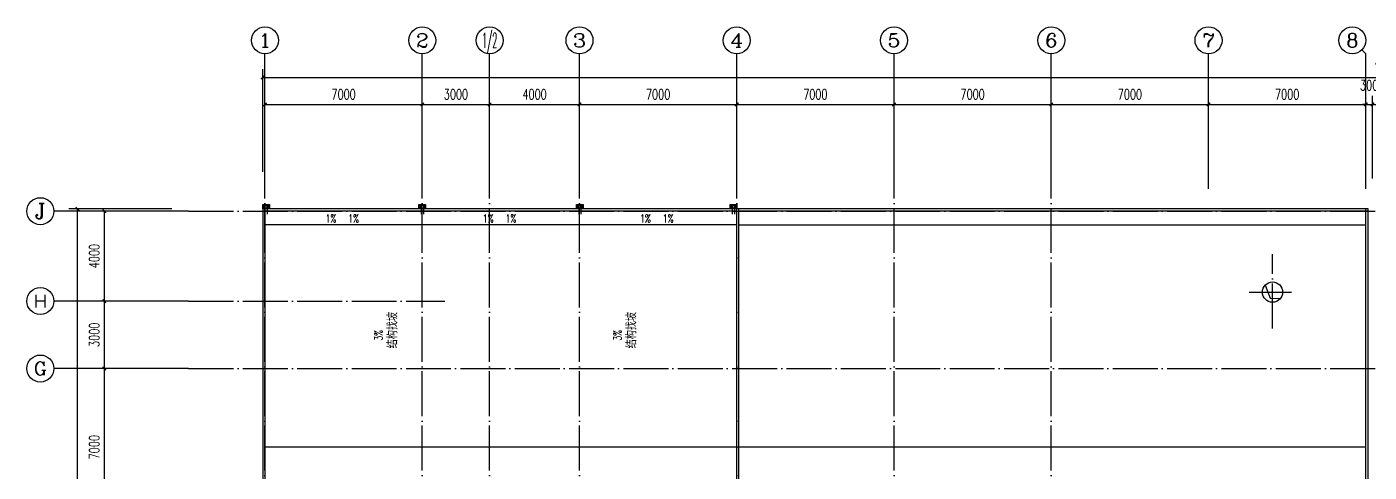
# Model space of a CAD drawing. Extents: x -4747 to 1060961, y -766984 to 396631.
# Drawn here: x 467945 to 527695, y -164117 to -144308 of the extents above; entities that cross this region are included whole.
import ezdxf
from ezdxf.enums import TextEntityAlignment as Align

# ---------------------------------------------------------------- set-up
doc = ezdxf.new("R2010")
doc.units = 0
doc.header["$LTSCALE"] = 1000
doc.header["$MEASUREMENT"] = 0
doc.linetypes.add('DOTE', pattern=[2.42, 2, -0.2, 0.02, -0.2])
doc.layers.get('0').update_dxf_attribs({"linetype": 'CONTINUOUS'})
doc.layers.get('DEFPOINTS').update_dxf_attribs({"linetype": 'CONTINUOUS'})
for name, color, linetype in [('AXIS', 3, 'CONTINUOUS'), ('AXIS_TEXT', 7, 'CONTINUOUS'), ('DIM_SYMB', 3, 'CONTINUOUS'), ('DOTE', 1, 'DOTE'), ('PUB_TEXT', 7, 'CONTINUOUS'), ('屋面', 4, 'CONTINUOUS'), ('雨水管', 2, 'CONTINUOUS')]:
    doc.layers.add(name, color=color, linetype=linetype)
doc.styles.add('_TCH_AXIS', font='COMPLEX', dxfattribs={"bigfont": 'GBCBIG'})
doc.styles.add('_TCH_DIM', font='SIMPLEX', dxfattribs={"bigfont": 'GBCBIG'})
doc.styles.add('COMPLEX', font='complex_.ttf')
doc.styles.add('DIM_FONT', font='SIMPLEX', dxfattribs={"width": 0.7, "bigfont": 'GBCBIG'})
doc.dimstyles.new('DIMN150', dxfattribs={"dimscale": 1.5, "dimtxt": 300, "dimasz": 100, "dimexe": 250, "dimexo": 300, "dimgap": 150, "dimtad": 1, "dimdec": 0, "dimzin": 0, "dimtxsty": 'DIM_FONT', "dimblk": 'ARCHTICK', "dimcen": 0.09, "dimclrt": 7, "dimazin": 3, "dimtfac": 1, "dimtdec": 0, "dimtix": 1, "dimtmove": 0, "dimatfit": 3, "dimtolj": 1, "dimtzin": 0})

# ---------------------------------------------------------------- blocks, each defined once
blk = doc.blocks.new('A$C53222BD9')
at = {"layer": 'PUB_TEXT'}
for p, q in [((0, 200), (0, 0)), ((300, 200), (0, 200)), ((0, 0), (300, 0)), ((270, 170), (30, 170)), ((30, 170), (30, 30)), ((30, 170), (107, 125)), ((30, 30), (107, 75)), ((30, 30), (270, 30)), ((100, 100), (100, 440)), ((193, 125), (270, 170)), ((193, 75), (270, 30)), ((200, 100), (200, 440)), ((270, 30), (270, 170)), ((300, 0), (300, 200))]:
    blk.add_line(p, q, dxfattribs=at)
blk.add_circle((150, 100), 50, dxfattribs=at)
blk = doc.blocks.new('_ARCHTICK')
at = {"color": 0, "linetype": 'BYBLOCK', "const_width": 0.4}
blk.add_lwpolyline([(-0.5, -0.5), (0.5, 0.5)], dxfattribs=at)
blk = doc.blocks.new('*D809')
at = {"layer": 'AXIS', "color": 0}
for p, q in [((474695, -159508), (471020, -159508)), ((471395, -166508), (471395, -159508)), ((474695, -166508), (471020, -166508))]:
    blk.add_line(p, q, dxfattribs=at)
at = {"layer": 'DEFPOINTS', "color": 0}
for p in [(471395, -159508), (475145, -159508), (475145, -166508)]:
    blk.add_point(p, dxfattribs=at)
at = {"layer": 'AXIS', "color": 0, "xscale": 150, "yscale": 150, "zscale": 150}
for p, rotation in [((471395, -159508), 90), ((471395, -166508), 270)]:
    blk.add_blockref('_ARCHTICK', p, dxfattribs=dict(at, rotation=rotation))
at = {"layer": 'AXIS', "color": 7, "insert": (470945, -163008), "char_height": 450, "attachment_point": 5, "rotation": 90, "style": 'DIM_FONT'}
blk.add_mtext('\\A1;7000', dxfattribs=at)
blk = doc.blocks.new('*D810')
at = {"layer": 'AXIS', "color": 0}
for p, q in [((474695, -156508), (471020, -156508)), ((471395, -159508), (471395, -156508)), ((474695, -159508), (471020, -159508))]:
    blk.add_line(p, q, dxfattribs=at)
at = {"layer": 'DEFPOINTS', "color": 0}
for p in [(471395, -156508), (475145, -156508), (475145, -159508)]:
    blk.add_point(p, dxfattribs=at)
at = {"layer": 'AXIS', "color": 0, "xscale": 150, "yscale": 150, "zscale": 150}
for p, rotation in [((471395, -156508), 90), ((471395, -159508), 270)]:
    blk.add_blockref('_ARCHTICK', p, dxfattribs=dict(at, rotation=rotation))
at = {"layer": 'AXIS', "color": 7, "insert": (470945, -158008), "char_height": 450, "attachment_point": 5, "rotation": 90, "style": 'DIM_FONT'}
blk.add_mtext('\\A1;3000', dxfattribs=at)
blk = doc.blocks.new('*D811')
at = {"layer": 'AXIS', "color": 0}
for p, q in [((474695, -152508), (471020, -152508)), ((471395, -156508), (471395, -152508)), ((474695, -156508), (471020, -156508))]:
    blk.add_line(p, q, dxfattribs=at)
at = {"layer": 'DEFPOINTS', "color": 0}
for p in [(471395, -152508), (475145, -152508), (475145, -156508)]:
    blk.add_point(p, dxfattribs=at)
at = {"layer": 'AXIS', "color": 0, "xscale": 150, "yscale": 150, "zscale": 150}
for p, rotation in [((471395, -152508), 90), ((471395, -156508), 270)]:
    blk.add_blockref('_ARCHTICK', p, dxfattribs=dict(at, rotation=rotation))
at = {"layer": 'AXIS', "color": 7, "insert": (470945, -154508), "char_height": 450, "attachment_point": 5, "rotation": 90, "style": 'DIM_FONT'}
blk.add_mtext('\\A1;4000', dxfattribs=at)
blk = doc.blocks.new('*D812')
at = {"layer": 'AXIS', "color": 0}
for p, q in [((474395, -152408), (469820, -152408)), ((470195, -194608), (470195, -152408)), ((474395, -194608), (469820, -194608))]:
    blk.add_line(p, q, dxfattribs=at)
at = {"layer": 'DEFPOINTS', "color": 0}
for p in [(470195, -152408), (474845, -152408), (474845, -194608)]:
    blk.add_point(p, dxfattribs=at)
at = {"layer": 'AXIS', "color": 0, "xscale": 150, "yscale": 150, "zscale": 150}
for p, rotation in [((470195, -152408), 90), ((470195, -194608), 270)]:
    blk.add_blockref('_ARCHTICK', p, dxfattribs=dict(at, rotation=rotation))
at = {"layer": 'AXIS', "color": 7, "insert": (469745, -173508), "char_height": 450, "attachment_point": 5, "rotation": 90, "style": 'DIM_FONT'}
blk.add_mtext('\\A1;42200', dxfattribs=at)
blk = doc.blocks.new('*D813')
at = {"layer": 'AXIS', "color": 0}
for p, q in [((478545, -151058), (478545, -147383)), ((485545, -151058), (485545, -147383)), ((478545, -147758), (485545, -147758))]:
    blk.add_line(p, q, dxfattribs=at)
at = {"layer": 'DEFPOINTS', "color": 0}
for p in [(485545, -147758), (478545, -151508), (485545, -151508)]:
    blk.add_point(p, dxfattribs=at)
at = {"layer": 'AXIS', "color": 0, "xscale": 150, "yscale": 150, "zscale": 150, "rotation": 180}
blk.add_blockref('_ARCHTICK', (478545, -147758), dxfattribs=at)
at = {"layer": 'AXIS', "color": 0, "xscale": 150, "yscale": 150, "zscale": 150}
blk.add_blockref('_ARCHTICK', (485545, -147758), dxfattribs=at)
at = {"layer": 'AXIS', "color": 7, "insert": (482045, -147308), "char_height": 450, "attachment_point": 5, "style": 'DIM_FONT'}
blk.add_mtext('\\A1;7000', dxfattribs=at)
blk = doc.blocks.new('*D814')
at = {"layer": 'AXIS', "color": 0}
for p, q in [((485545, -151058), (485545, -147383)), ((488545, -151058), (488545, -147383)), ((485545, -147758), (488545, -147758))]:
    blk.add_line(p, q, dxfattribs=at)
at = {"layer": 'DEFPOINTS', "color": 0}
for p in [(488545, -147758), (485545, -151508), (488545, -151508)]:
    blk.add_point(p, dxfattribs=at)
at = {"layer": 'AXIS', "color": 0, "xscale": 150, "yscale": 150, "zscale": 150, "rotation": 180}
blk.add_blockref('_ARCHTICK', (485545, -147758), dxfattribs=at)
at = {"layer": 'AXIS', "color": 0, "xscale": 150, "yscale": 150, "zscale": 150}
blk.add_blockref('_ARCHTICK', (488545, -147758), dxfattribs=at)
at = {"layer": 'AXIS', "color": 7, "insert": (487045, -147308), "char_height": 450, "attachment_point": 5, "style": 'DIM_FONT'}
blk.add_mtext('\\A1;3000', dxfattribs=at)
blk = doc.blocks.new('*D815')
at = {"layer": 'AXIS', "color": 0}
for p, q in [((488545, -151058), (488545, -147383)), ((492545, -151058), (492545, -147383)), ((488545, -147758), (492545, -147758))]:
    blk.add_line(p, q, dxfattribs=at)
at = {"layer": 'DEFPOINTS', "color": 0}
for p in [(492545, -147758), (488545, -151508), (492545, -151508)]:
    blk.add_point(p, dxfattribs=at)
at = {"layer": 'AXIS', "color": 0, "xscale": 150, "yscale": 150, "zscale": 150, "rotation": 180}
blk.add_blockref('_ARCHTICK', (488545, -147758), dxfattribs=at)
at = {"layer": 'AXIS', "color": 0, "xscale": 150, "yscale": 150, "zscale": 150}
blk.add_blockref('_ARCHTICK', (492545, -147758), dxfattribs=at)
at = {"layer": 'AXIS', "color": 7, "insert": (490545, -147308), "char_height": 450, "attachment_point": 5, "style": 'DIM_FONT'}
blk.add_mtext('\\A1;4000', dxfattribs=at)
blk = doc.blocks.new('*D816')
at = {"layer": 'AXIS', "color": 0}
for p, q in [((492545, -151058), (492545, -147383)), ((499545, -151058), (499545, -147383)), ((492545, -147758), (499545, -147758))]:
    blk.add_line(p, q, dxfattribs=at)
at = {"layer": 'DEFPOINTS', "color": 0}
for p in [(499545, -147758), (492545, -151508), (499545, -151508)]:
    blk.add_point(p, dxfattribs=at)
at = {"layer": 'AXIS', "color": 0, "xscale": 150, "yscale": 150, "zscale": 150, "rotation": 180}
blk.add_blockref('_ARCHTICK', (492545, -147758), dxfattribs=at)
at = {"layer": 'AXIS', "color": 0, "xscale": 150, "yscale": 150, "zscale": 150}
blk.add_blockref('_ARCHTICK', (499545, -147758), dxfattribs=at)
at = {"layer": 'AXIS', "color": 7, "insert": (496045, -147308), "char_height": 450, "attachment_point": 5, "style": 'DIM_FONT'}
blk.add_mtext('\\A1;7000', dxfattribs=at)
blk = doc.blocks.new('*D817')
at = {"layer": 'AXIS', "color": 0}
for p, q in [((499545, -151058), (499545, -147383)), ((506545, -151058), (506545, -147383)), ((499545, -147758), (506545, -147758))]:
    blk.add_line(p, q, dxfattribs=at)
at = {"layer": 'DEFPOINTS', "color": 0}
for p in [(506545, -147758), (499545, -151508), (506545, -151508)]:
    blk.add_point(p, dxfattribs=at)
at = {"layer": 'AXIS', "color": 0, "xscale": 150, "yscale": 150, "zscale": 150, "rotation": 180}
blk.add_blockref('_ARCHTICK', (499545, -147758), dxfattribs=at)
at = {"layer": 'AXIS', "color": 0, "xscale": 150, "yscale": 150, "zscale": 150}
blk.add_blockref('_ARCHTICK', (506545, -147758), dxfattribs=at)
at = {"layer": 'AXIS', "color": 7, "insert": (503045, -147308), "char_height": 450, "attachment_point": 5, "style": 'DIM_FONT'}
blk.add_mtext('\\A1;7000', dxfattribs=at)
blk = doc.blocks.new('*D818')
at = {"layer": 'AXIS', "color": 0}
for p, q in [((506545, -151058), (506545, -147383)), ((513545, -151058), (513545, -147383)), ((506545, -147758), (513545, -147758))]:
    blk.add_line(p, q, dxfattribs=at)
at = {"layer": 'DEFPOINTS', "color": 0}
for p in [(513545, -147758), (506545, -151508), (513545, -151508)]:
    blk.add_point(p, dxfattribs=at)
at = {"layer": 'AXIS', "color": 0, "xscale": 150, "yscale": 150, "zscale": 150, "rotation": 180}
blk.add_blockref('_ARCHTICK', (506545, -147758), dxfattribs=at)
at = {"layer": 'AXIS', "color": 0, "xscale": 150, "yscale": 150, "zscale": 150}
blk.add_blockref('_ARCHTICK', (513545, -147758), dxfattribs=at)
at = {"layer": 'AXIS', "color": 7, "insert": (510045, -147308), "char_height": 450, "attachment_point": 5, "style": 'DIM_FONT'}
blk.add_mtext('\\A1;7000', dxfattribs=at)
blk = doc.blocks.new('*D819')
at = {"layer": 'AXIS', "color": 0}
for p, q in [((513545, -151058), (513545, -147383)), ((520545, -151058), (520545, -147383)), ((513545, -147758), (520545, -147758))]:
    blk.add_line(p, q, dxfattribs=at)
at = {"layer": 'DEFPOINTS', "color": 0}
for p in [(520545, -147758), (513545, -151508), (520545, -151508)]:
    blk.add_point(p, dxfattribs=at)
at = {"layer": 'AXIS', "color": 0, "xscale": 150, "yscale": 150, "zscale": 150, "rotation": 180}
blk.add_blockref('_ARCHTICK', (513545, -147758), dxfattribs=at)
at = {"layer": 'AXIS', "color": 0, "xscale": 150, "yscale": 150, "zscale": 150}
blk.add_blockref('_ARCHTICK', (520545, -147758), dxfattribs=at)
at = {"layer": 'AXIS', "color": 7, "insert": (517045, -147308), "char_height": 450, "attachment_point": 5, "style": 'DIM_FONT'}
blk.add_mtext('\\A1;7000', dxfattribs=at)
blk = doc.blocks.new('*D820')
at = {"layer": 'AXIS', "color": 0}
for p, q in [((520545, -151058), (520545, -147383)), ((527545, -151058), (527545, -147383)), ((520545, -147758), (527545, -147758))]:
    blk.add_line(p, q, dxfattribs=at)
at = {"layer": 'DEFPOINTS', "color": 0}
for p in [(527545, -147758), (520545, -151508), (527545, -151508)]:
    blk.add_point(p, dxfattribs=at)
at = {"layer": 'AXIS', "color": 0, "xscale": 150, "yscale": 150, "zscale": 150, "rotation": 180}
blk.add_blockref('_ARCHTICK', (520545, -147758), dxfattribs=at)
at = {"layer": 'AXIS', "color": 0, "xscale": 150, "yscale": 150, "zscale": 150}
blk.add_blockref('_ARCHTICK', (527545, -147758), dxfattribs=at)
at = {"layer": 'AXIS', "color": 7, "insert": (524045, -147308), "char_height": 450, "attachment_point": 5, "style": 'DIM_FONT'}
blk.add_mtext('\\A1;7000', dxfattribs=at)
blk = doc.blocks.new('*D821')
at = {"layer": 'AXIS', "color": 0}
for p, q in [((527545, -151058), (527545, -147383)), ((527845, -151058), (527845, -147383)), ((527545, -147758), (527395, -147758)), ((527545, -147758), (527845, -147758)), ((527845, -147758), (527995, -147758))]:
    blk.add_line(p, q, dxfattribs=at)
at = {"layer": 'DEFPOINTS', "color": 0}
for p in [(527845, -147758), (527545, -151508), (527845, -151508)]:
    blk.add_point(p, dxfattribs=at)
at = {"layer": 'AXIS', "color": 0, "xscale": 150, "yscale": 150, "zscale": 150}
blk.add_blockref('_ARCHTICK', (527545, -147758), dxfattribs=at)
at = {"layer": 'AXIS', "color": 0, "xscale": 150, "yscale": 150, "zscale": 150, "rotation": 180}
blk.add_blockref('_ARCHTICK', (527845, -147758), dxfattribs=at)
at = {"layer": 'AXIS', "color": 7, "insert": (527695, -146907), "char_height": 450, "attachment_point": 5, "style": 'DIM_FONT'}
blk.add_mtext('\\A1;300', dxfattribs=at)
blk = doc.blocks.new('*D830')
at = {"layer": 'AXIS', "color": 0}
for p, q in [((478445, -150758), (478445, -146183)), ((578945, -150758), (578945, -146183)), ((478445, -146558), (578945, -146558))]:
    blk.add_line(p, q, dxfattribs=at)
at = {"layer": 'DEFPOINTS', "color": 0}
for p in [(578945, -146558), (478445, -151208), (578945, -151208)]:
    blk.add_point(p, dxfattribs=at)
at = {"layer": 'AXIS', "color": 0, "xscale": 150, "yscale": 150, "zscale": 150, "rotation": 180}
blk.add_blockref('_ARCHTICK', (478445, -146558), dxfattribs=at)
at = {"layer": 'AXIS', "color": 0, "xscale": 150, "yscale": 150, "zscale": 150}
blk.add_blockref('_ARCHTICK', (578945, -146558), dxfattribs=at)
at = {"layer": 'AXIS', "color": 7, "insert": (528695, -146108), "char_height": 450, "attachment_point": 5, "style": 'DIM_FONT'}
blk.add_mtext('\\A1;100500', dxfattribs=at)
blk = doc.blocks.new('_AXISO')
blk.add_circle((0, 0), 0.5)
at = {"layer": 'AXIS_TEXT', "style": 'COMPLEX', "width": 1.041667}
blk.add_attdef('A', text='', height=0.56, dxfattribs=at).set_placement((-0.25, -0.28), (0.25, -0.28), align=Align.FIT)

msp = doc.modelspace()

# ---------------------------------------------------------------- linework, layer by layer
at = {"layer": 'AXIS'}
for p, q in [((478544.9, -151507.9), (478544.9, -145507.9)), ((485544.9, -151507.9), (485544.9, -145507.9)), ((488544.9, -151507.9), (488544.9, -145507.9)), ((492544.9, -151507.9), (492544.9, -145507.9)), ((499544.9, -151507.9), (499544.9, -145507.9)), ((506544.9, -151507.9), (506544.9, -145507.9)), ((513544.9, -151507.9), (513544.9, -145507.9)), ((520544.9, -151507.9), (520544.9, -145507.9)), ((527369.2, -145332.2), (527544.9, -145507.9)), ((527544.9, -151507.9), (527544.9, -145507.9)), ((475144.9, -152507.9), (469144.9, -152507.9)), ((475144.9, -156507.9), (469144.9, -156507.9)), ((475144.9, -159507.9), (469144.9, -159507.9))]:
    msp.add_line(p, q, dxfattribs=at)
at = {"layer": 'DIM_SYMB', "linetype": 'BYBLOCK'}
for points in [[(481115.1, -152833.5, 0, 0, 0), (480292.5, -152833.5, 96, 0, 0), (479932.5, -152833.5, 0, 0, 0)], [(482788.8, -152833.5, 0, 0, 0), (483611.5, -152833.5, 96, 0, 0), (483971.5, -152833.5, 0, 0, 0)], [(488115.1, -152833.5, 0, 0, 0), (487292.5, -152833.5, 96, 0, 0), (486932.5, -152833.5, 0, 0, 0)], [(489788.8, -152833.5, 0, 0, 0), (490611.5, -152833.5, 96, 0, 0), (490971.5, -152833.5, 0, 0, 0)], [(495115.1, -152833.5, 0, 0, 0), (494292.5, -152833.5, 96, 0, 0), (493932.5, -152833.5, 0, 0, 0)], [(496788.8, -152833.5, 0, 0, 0), (497611.5, -152833.5, 96, 0, 0), (497971.5, -152833.5, 0, 0, 0)], [(483905.5, -160553.5, 0, 0, 0), (483905.5, -155884.5, 96, 0, 0), (483905.5, -155524.5, 0, 0, 0)], [(494538.5, -160553.5, 0, 0, 0), (494538.5, -155884.5, 96, 0, 0), (494538.5, -155524.5, 0, 0, 0)]]:
    msp.add_lwpolyline(points, format="xyseb", dxfattribs=at)
at = {"layer": 'DOTE'}
for p, q in [((478544.9, -195507.9), (478544.9, -151507.9)), ((485544.9, -195507.9), (485544.9, -151507.9)), ((488544.9, -195507.9), (488544.9, -151507.9)), ((492544.9, -195507.9), (492544.9, -151507.9)), ((499544.9, -195507.9), (499544.9, -151507.9)), ((506544.9, -195507.9), (506544.9, -151507.9)), ((513544.9, -195507.9), (513544.9, -151507.9)), ((475144.9, -152507.9), (579844.9, -152507.9)), ((475144.9, -156507.9), (486544.9, -156507.9)), ((475144.9, -159507.9), (579844.9, -159507.9))]:
    msp.add_line(p, q, dxfattribs=at)
for points in [[(523394.9, -157720.5), (523394.9, -154419.8)], [(522350.9, -156107.9), (524234.6, -156107.9)]]:
    msp.add_lwpolyline(points, dxfattribs=at)
at = {"layer": '屋面'}
for points in [[(499644.9, -194607.9), (499644.9, -187407.9), (499644.9, -187407.9), (499644.9, -152407.9), (478444.9, -152407.9), (478444.9, -194607.9)], [(499544.9, -194607.9), (499544.9, -187407.9), (499544.9, -152507.9), (478544.9, -152507.9), (478544.9, -173507.9)], [(527644.9, -152407.9), (499644.9, -152407.9)], [(527644.9, -152507.9), (499644.9, -152507.9)], [(527544.9, -194607.9), (527544.9, -152407.9)], [(527644.9, -194607.9), (527644.9, -152407.9)], [(499544.9, -153107.9), (478544.9, -153107.9)], [(499644.9, -153107.9), (527544.9, -153107.9)], [(523069.8, -155796.9), (523296.1, -156378.3), (523744, -156391.9)], [(499644.9, -163007.9), (478544.9, -163007.9)], [(527544.9, -163007.9), (499644.9, -163007.9)]]:
    msp.add_lwpolyline(points, dxfattribs=at)
msp.add_circle((523394.9, -156107.9), 450, dxfattribs=at)
at = {"layer": '雨水管'}
for centre in [(478594.9, -152332.9), (485544.9, -152332.9), (492559.5, -152332.9), (499394.9, -152332.9)]:
    msp.add_circle(centre, 75, dxfattribs=at)

# ---------------------------------------------------------------- block references
at = {"layer": 'AXIS'}
ref = msp.add_blockref('_AXISO', (478544.9, -144907.9), dxfattribs=dict(at, xscale=1200, yscale=1200, zscale=1200))
ref.add_attrib('A', '1', dxfattribs={"layer": 'AXIS_TEXT', "height": 612, "style": '_TCH_AXIS', "width": 2.193758}).set_placement((478257.2, -145213.9), (478832.6, -145213.9), align=Align.FIT)
ref = msp.add_blockref('_AXISO', (485544.9, -144907.9), dxfattribs=dict(at, xscale=1200, yscale=1200, zscale=1200))
ref.add_attrib('A', '2', dxfattribs={"layer": 'AXIS_TEXT', "height": 612, "style": '_TCH_AXIS', "width": 1.410273}).set_placement((485257.2, -145213.9), (485832.6, -145213.9), align=Align.FIT)
ref = msp.add_blockref('_AXISO', (488544.9, -144907.9), dxfattribs=dict(at, xscale=1200, yscale=1200, zscale=1200))
ref.add_attrib('A', '1/2', dxfattribs={"layer": 'AXIS_TEXT', "height": 678.82, "style": '_TCH_AXIS', "width": 0.411765}).set_placement((488205.5, -145247.4), (488884.3, -145247.4), align=Align.FIT)
ref = msp.add_blockref('_AXISO', (492544.9, -144907.9), dxfattribs=dict(at, xscale=1200, yscale=1200, zscale=1200))
ref.add_attrib('A', '3', dxfattribs={"layer": 'AXIS_TEXT', "height": 612, "style": '_TCH_AXIS', "width": 1.410273}).set_placement((492257.2, -145213.9), (492832.6, -145213.9), align=Align.FIT)
ref = msp.add_blockref('_AXISO', (499544.9, -144907.9), dxfattribs=dict(at, xscale=1200, yscale=1200, zscale=1200))
ref.add_attrib('A', '4', dxfattribs={"layer": 'AXIS_TEXT', "height": 618, "style": '_TCH_AXIS', "width": 1.208068}).set_placement((499260.5, -145217), (499829.4, -145217), align=Align.FIT)
ref = msp.add_blockref('_AXISO', (506544.9, -144907.9), dxfattribs=dict(at, xscale=1200, yscale=1200, zscale=1200))
ref.add_attrib('A', '5', dxfattribs={"layer": 'AXIS_TEXT', "height": 612, "style": '_TCH_AXIS', "width": 1.410273}).set_placement((506257.2, -145213.9), (506832.6, -145213.9), align=Align.FIT)
ref = msp.add_blockref('_AXISO', (513544.9, -144907.9), dxfattribs=dict(at, xscale=1200, yscale=1200, zscale=1200))
ref.add_attrib('A', '6', dxfattribs={"layer": 'AXIS_TEXT', "height": 612, "style": '_TCH_AXIS', "width": 1.410273}).set_placement((513257.2, -145213.9), (513832.6, -145213.9), align=Align.FIT)
ref = msp.add_blockref('_AXISO', (520544.9, -144907.9), dxfattribs=dict(at, xscale=1200, yscale=1200, zscale=1200))
ref.add_attrib('A', '7', dxfattribs={"layer": 'AXIS_TEXT', "height": 612, "style": '_TCH_AXIS', "width": 1.410273}).set_placement((520257.2, -145213.9), (520832.6, -145213.9), align=Align.FIT)
ref = msp.add_blockref('_AXISO', (526944.9, -144907.9), dxfattribs=dict(at, xscale=1200, yscale=1200, zscale=1200))
ref.add_attrib('A', '8', dxfattribs={"layer": 'AXIS_TEXT', "height": 612, "style": '_TCH_AXIS', "width": 1.410273}).set_placement((526657.2, -145213.9), (527232.6, -145213.9), align=Align.FIT)
ref = msp.add_blockref('_AXISO', (468544.9, -152507.9), dxfattribs=dict(at, xscale=1200, yscale=1200, zscale=1200))
ref.add_attrib('A', 'J', dxfattribs={"layer": 'AXIS_TEXT', "height": 685.8, "style": '_TCH_AXIS', "width": 1.350514}).set_placement((468302.4, -152850.8), (468787.5, -152850.8), align=Align.FIT)
ref = msp.add_blockref('_AXISO', (468544.9, -156507.9), dxfattribs=dict(at, xscale=1200, yscale=1200, zscale=1200))
ref.add_attrib('A', 'H', dxfattribs={"layer": 'AXIS_TEXT', "height": 557.6, "style": '_TCH_AXIS', "width": 1.183127}).set_placement((468230.8, -156786.7), (468859, -156786.7), align=Align.FIT)
ref = msp.add_blockref('_AXISO', (468544.9, -159507.9), dxfattribs=dict(at, xscale=1200, yscale=1200, zscale=1200))
ref.add_attrib('A', 'G', dxfattribs={"layer": 'AXIS_TEXT', "height": 586.9, "style": '_TCH_AXIS', "width": 1.194718}).set_placement((468244.4, -159801.4), (468845.4, -159801.4), align=Align.FIT)
at = {"layer": '雨水管', "xscale": -1, "rotation": 180}
for p in [(478444.9, -152207.9), (485394.9, -152207.9), (492409.5, -152207.9), (499244.9, -152207.9)]:
    msp.add_blockref('A$C53222BD9', p, dxfattribs=at)

# ---------------------------------------------------------------- texts
at = {"layer": 'PUB_TEXT', "linetype": 'BYBLOCK', "style": '_TCH_DIM', "width": 0.705882}
for p in [(481241.1, -153012), (482254.8, -153012), (488241.1, -153012), (489254.8, -153012), (495241.1, -153012), (496254.8, -153012)]:
    msp.add_text('1%%%', height=357, dxfattribs=at).set_placement(p)
at = {"layer": 'PUB_TEXT', "linetype": 'BYBLOCK', "style": '_TCH_DIM'}
for p in [(484436.6, -158610.9), (495069.6, -158610.9)]:
    msp.add_text('结构找坡', height=405.11, rotation=90, dxfattribs=at).set_placement(p)
at = {"layer": 'PUB_TEXT', "linetype": 'BYBLOCK', "style": '_TCH_DIM', "width": 0.705882}
for p in [(483779.5, -158267), (494412.5, -158267)]:
    msp.add_text('3%%%', height=357, rotation=90, dxfattribs=at).set_placement(p)

# ---------------------------------------------------------------- dimensions: what is measured, and where the dimension line sits
at = {"layer": 'AXIS'}
for p1, p2, distance, picture, middle in [((478444.9, -151207.9), (578944.9, -151207.9), 4650, '*D830', (528694.9, -146107.9)), ((478544.9, -151507.9), (485544.9, -151507.9), 3750, '*D813', (482044.9, -147307.9)), ((485544.9, -151507.9), (488544.9, -151507.9), 3750, '*D814', (487044.9, -147307.9)), ((488544.9, -151507.9), (492544.9, -151507.9), 3750, '*D815', (490544.9, -147307.9)), ((492544.9, -151507.9), (499544.9, -151507.9), 3750, '*D816', (496044.9, -147307.9)), ((499544.9, -151507.9), (506544.9, -151507.9), 3750, '*D817', (503044.9, -147307.9)), ((506544.9, -151507.9), (513544.9, -151507.9), 3750, '*D818', (510044.9, -147307.9)), ((513544.9, -151507.9), (520544.9, -151507.9), 3750, '*D819', (517044.9, -147307.9)), ((520544.9, -151507.9), (527544.9, -151507.9), 3750, '*D820', (524044.9, -147307.9)), ((474844.9, -194607.9), (474844.9, -152407.9), 4650, '*D812', (469744.9, -173507.9)), ((475144.9, -156507.9), (475144.9, -152507.9), 3750, '*D811', (470944.9, -154507.9)), ((475144.9, -159507.9), (475144.9, -156507.9), 3750, '*D810', (470944.9, -158007.9)), ((475144.9, -166507.9), (475144.9, -159507.9), 3750, '*D809', (470944.9, -163007.9))]:
    dim = msp.add_aligned_dim(p1=p1, p2=p2, distance=distance, dimstyle='DIMN150', dxfattribs=at)
    dim.commit()
    dim.dimension.update_dxf_attribs({"geometry": picture, "text_midpoint": middle})
dim = msp.add_linear_dim(base=(527844.9, -147757.9), p1=(527544.9, -151507.9), p2=(527844.9, -151507.9), angle=0, dimstyle='DIMN150', dxfattribs=at)
dim.commit()
dim.dimension.update_dxf_attribs({"geometry": '*D821', "text_midpoint": (527694.9, -146906.7), "dimtype": 129})

doc.saveas('drawing.dxf')
